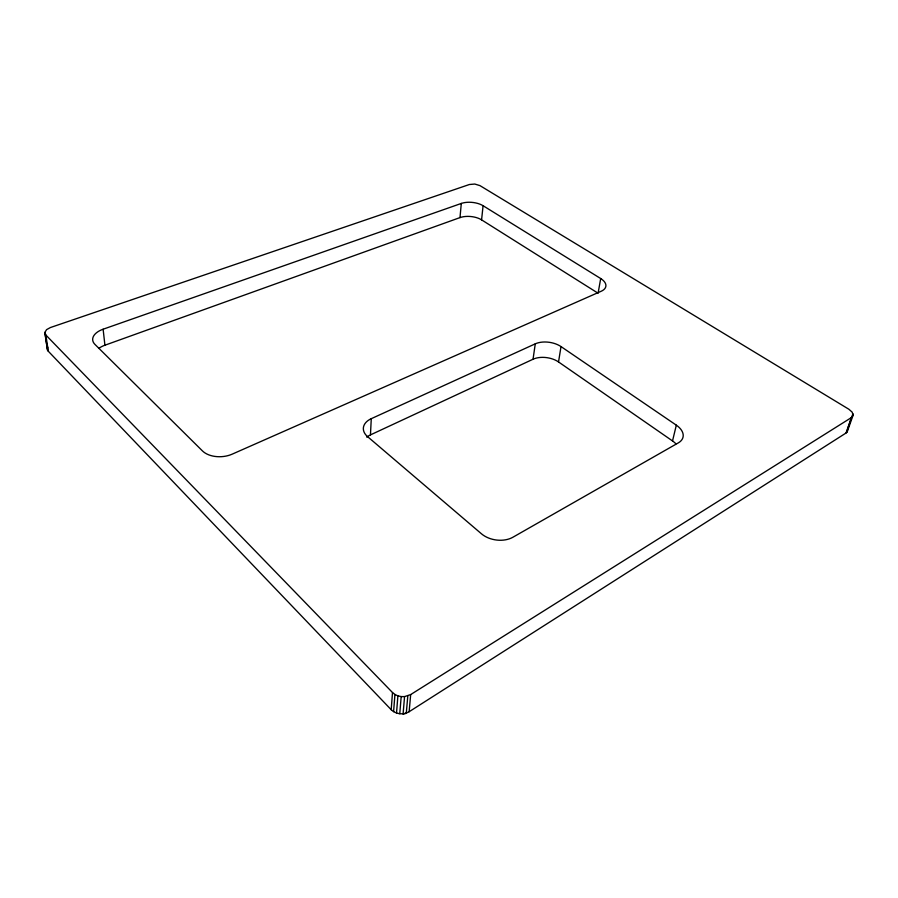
<?xml version="1.0" encoding="UTF-8"?>
<svg xmlns="http://www.w3.org/2000/svg" width="898" height="898" viewBox="0 0 898 898"><rect width="100%" height="100%" fill="white"/><g stroke="black" fill="none" stroke-linecap="round" stroke-linejoin="round"><path stroke-width="1.35" d="M366.777 437.158A20.183 12.965 3 0 1 370.459 434.89L371.267 418.681L535.275 343.833A18.499 10.54 8.5 0 1 561.014 346.583L676.329 425.169A20.205 12.101 13.2 0 1 678.405 442.826L512.926 537.229A22.181 15.221 8.5 0 1 481.451 533.794L367.574 436.641A20.396 12.886 3.1 0 1 371.267 418.681M391.202 709.723L392.493 692.538L45.888 335.066L44.9 332.406L46.573 329.645L50.423 327.534L469.362 184.517L474.795 184.045L479.959 185.617L848.902 409.264L852.168 412.148L853.1 415.19L847.173 431.949L846.028 433.016L409.14 711.721C403.572 715.1 395.85 714.325 391.202 709.723L48.256 351.197L47.437 349.917L45.057 333.787M393.593 711.654L394.929 694.48L392.493 692.538M396.523 713.034L397.893 695.86L394.929 694.48M399.767 713.753L401.181 696.59L397.893 695.86M403.101 713.764L404.56 696.601L410.678 694.569L851.427 417.57L853.1 415.19M406.3 713.079L407.804 695.916M409.14 711.721L410.678 694.569M99.072 348.244A19.487 10.922 -5.1 0 1 104.92 345.214L459.989 217.597L461.303 203.442A15.592 7.566 5.6 0 1 483.079 205.721L600.695 278.537A16.995 8.845 9 0 1 601.267 291.221L232.167 454.164A21.35 13.459 -3.4 0 1 202.477 450.942L94.93 344.383A19.677 10.843 -4.8 0 1 103.124 329.218L461.303 203.442M600.695 278.537L598.09 293.231L481.586 219.864L483.079 205.721M370.459 434.89L533.042 359.234L535.275 343.833M675.913 443.837A20.003 12.179 13.4 0 0 672.523 440.94L558.534 361.95L561.014 346.583M672.523 440.94L676.329 425.169M846.028 433.016L851.427 417.57M848.015 427.83L852.954 413.697M47.437 349.917L47.774 347.088M847.173 431.949L847.566 429.121M403.079 714.045L406.278 713.349M401.181 696.59L404.56 696.601M45.888 335.066L48.256 351.197M44.9 332.406L47.268 348.514M103.124 329.218L104.92 345.214M533.042 359.234A18.319 10.63 8.6 0 1 558.534 361.95M459.989 217.597A15.468 7.644 5.6 0 1 481.586 219.864"/></g></svg>
